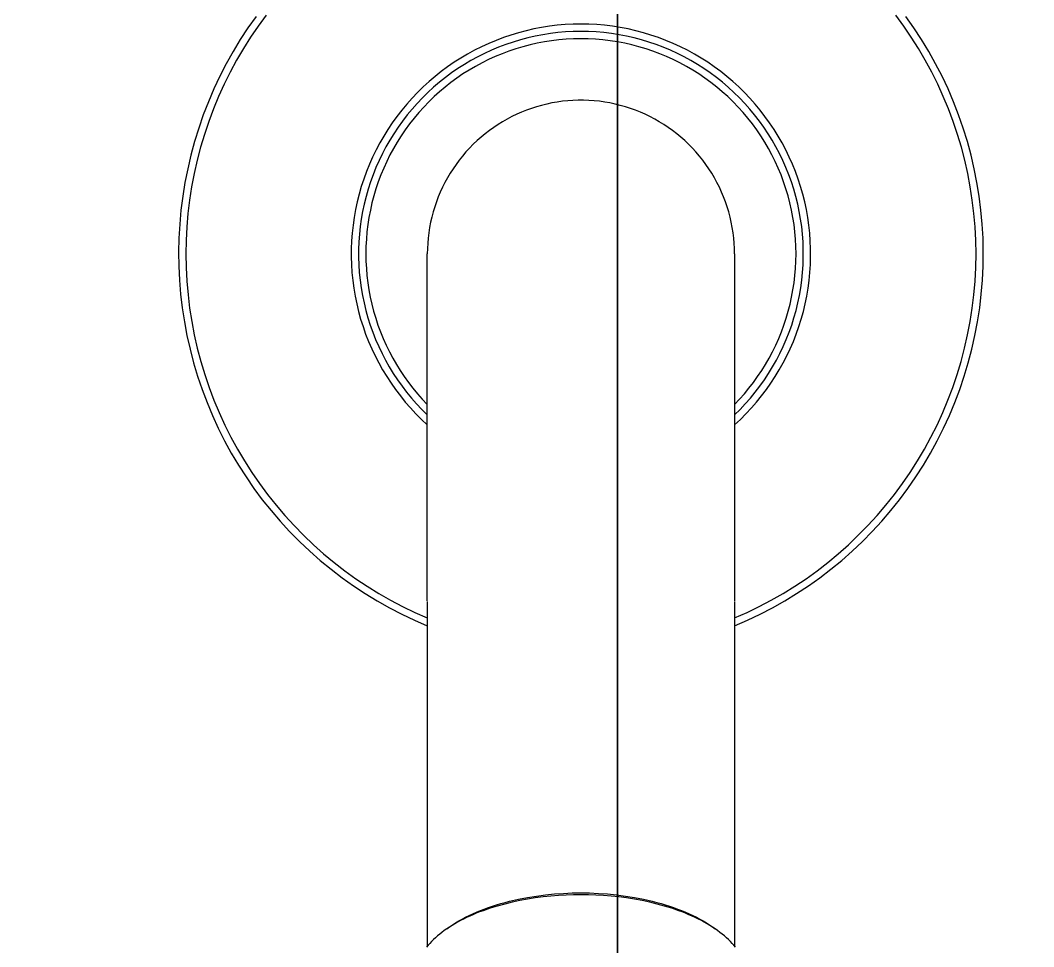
# Model space of a CAD drawing. Header units: metres. Extents: x 198 to 412, y -54 to 17.
# Drawn here: x 263.1475 to 263.2167, y -24.1561 to -24.0928 of the extents above; entities that cross this region are included whole.
import ezdxf

# ---------------------------------------------------------------- set-up
doc = ezdxf.new("R2010")
doc.units = ezdxf.units.M
doc.header["$LTSCALE"] = 10
doc.layers.add('01', color=1, linetype='Continuous')
doc.layers.add('TM-REVEST', color=252, linetype='Continuous')

# ---------------------------------------------------------------- blocks, each defined once
blk = doc.blocks.new('juego de ducha california')
for p, q in [((493.232479, 11758.617552, 0), (493.231928, 11758.61677, 0)), ((493.23317, 11758.617644, 0), (493.232625, 11758.6169, 0)), ((493.253604, 11758.616992, 0), (493.253066, 11758.616946, 0)), ((493.254143, 11758.61702, 0), (493.253604, 11758.616992, 0)), ((493.254684, 11758.617029, 0), (493.254143, 11758.61702, 0)), ((493.255224, 11758.61702, 0), (493.254684, 11758.617029, 0)), ((493.255763, 11758.616992, 0), (493.255224, 11758.61702, 0)), ((493.256302, 11758.616946, 0), (493.255763, 11758.616992, 0)), ((493.276742, 11758.6169, 0), (493.276197, 11758.617644, 0)), ((493.27744, 11758.61677, 0), (493.276888, 11758.617552, 0)), ((493.231928, 11758.61677, 0), (493.231404, 11758.615969, 0)), ((493.232625, 11758.6169, 0), (493.232107, 11758.616137, 0)), ((493.250416, 11758.616438, 0), (493.249898, 11758.616282, 0)), ((493.250938, 11758.616576, 0), (493.250416, 11758.616438, 0)), ((493.251465, 11758.616696, 0), (493.250938, 11758.616576, 0)), ((493.251995, 11758.616797, 0), (493.251465, 11758.616696, 0)), ((493.252076, 11758.616304, 0), (493.251562, 11758.616205, 0)), ((493.252529, 11758.616881, 0), (493.251995, 11758.616797, 0)), ((493.252594, 11758.616385, 0), (493.252076, 11758.616304, 0)), ((493.253066, 11758.616946, 0), (493.252529, 11758.616881, 0)), ((493.253114, 11758.616448, 0), (493.252594, 11758.616385, 0)), ((493.253636, 11758.616493, 0), (493.253114, 11758.616448, 0)), ((493.25416, 11758.61652, 0), (493.253636, 11758.616493, 0)), ((493.254684, 11758.616529, 0), (493.25416, 11758.61652, 0)), ((493.255208, 11758.61652, 0), (493.254684, 11758.616529, 0)), ((493.255731, 11758.616493, 0), (493.255208, 11758.61652, 0)), ((493.256253, 11758.616448, 0), (493.255731, 11758.616493, 0)), ((493.256773, 11758.616385, 0), (493.256253, 11758.616448, 0)), ((493.256838, 11758.616881, 0), (493.256302, 11758.616946, 0)), ((493.257291, 11758.616304, 0), (493.256773, 11758.616385, 0)), ((493.257372, 11758.616797, 0), (493.256838, 11758.616881, 0)), ((493.257806, 11758.616205, 0), (493.257291, 11758.616304, 0)), ((493.257902, 11758.616696, 0), (493.257372, 11758.616797, 0)), ((493.258429, 11758.616576, 0), (493.257902, 11758.616696, 0)), ((493.258952, 11758.616438, 0), (493.258429, 11758.616576, 0)), ((493.259469, 11758.616282, 0), (493.258952, 11758.616438, 0)), ((493.277261, 11758.616137, 0), (493.276742, 11758.6169, 0)), ((493.277963, 11758.615969, 0), (493.27744, 11758.61677, 0)), ((493.231404, 11758.615969, 0), (493.230909, 11758.61515, 0)), ((493.232107, 11758.616137, 0), (493.231614, 11758.615358, 0)), ((493.248383, 11758.615709, 0), (493.247892, 11758.615484, 0)), ((493.248881, 11758.615918, 0), (493.248383, 11758.615709, 0)), ((493.249387, 11758.616109, 0), (493.248881, 11758.615918, 0)), ((493.249546, 11758.615635, 0), (493.249056, 11758.615449, 0)), ((493.249898, 11758.616282, 0), (493.249387, 11758.616109, 0)), ((493.250042, 11758.615803, 0), (493.249546, 11758.615635, 0)), ((493.250544, 11758.615955, 0), (493.250042, 11758.615803, 0)), ((493.251051, 11758.616089, 0), (493.250544, 11758.615955, 0)), ((493.251203, 11758.615611, 0), (493.250718, 11758.615484, 0)), ((493.251562, 11758.616205, 0), (493.251051, 11758.616089, 0)), ((493.251693, 11758.615722, 0), (493.251203, 11758.615611, 0)), ((493.252186, 11758.615815, 0), (493.251693, 11758.615722, 0)), ((493.252682, 11758.615892, 0), (493.252186, 11758.615815, 0)), ((493.25318, 11758.615952, 0), (493.252682, 11758.615892, 0)), ((493.25368, 11758.615995, 0), (493.25318, 11758.615952, 0)), ((493.254182, 11758.616021, 0), (493.25368, 11758.615995, 0)), ((493.254684, 11758.616029, 0), (493.254182, 11758.616021, 0)), ((493.255186, 11758.616021, 0), (493.254684, 11758.616029, 0)), ((493.255687, 11758.615995, 0), (493.255186, 11758.616021, 0)), ((493.256187, 11758.615952, 0), (493.255687, 11758.615995, 0)), ((493.256685, 11758.615892, 0), (493.256187, 11758.615952, 0)), ((493.257181, 11758.615815, 0), (493.256685, 11758.615892, 0)), ((493.257674, 11758.615722, 0), (493.257181, 11758.615815, 0)), ((493.258164, 11758.615611, 0), (493.257674, 11758.615722, 0)), ((493.258317, 11758.616089, 0), (493.257806, 11758.616205, 0)), ((493.25865, 11758.615484, 0), (493.258164, 11758.615611, 0)), ((493.258823, 11758.615955, 0), (493.258317, 11758.616089, 0)), ((493.259325, 11758.615803, 0), (493.258823, 11758.615955, 0)), ((493.259821, 11758.615635, 0), (493.259325, 11758.615803, 0)), ((493.259981, 11758.616109, 0), (493.259469, 11758.616282, 0)), ((493.260311, 11758.615449, 0), (493.259821, 11758.615635, 0)), ((493.260486, 11758.615918, 0), (493.259981, 11758.616109, 0)), ((493.260985, 11758.615709, 0), (493.260486, 11758.615918, 0)), ((493.261476, 11758.615484, 0), (493.260985, 11758.615709, 0)), ((493.277753, 11758.615358, 0), (493.277261, 11758.616137, 0)), ((493.278459, 11758.61515, 0), (493.277963, 11758.615969, 0)), ((493.230909, 11758.61515, 0), (493.230442, 11758.614314, 0)), ((493.231614, 11758.615358, 0), (493.231149, 11758.614562, 0)), ((493.246934, 11758.614983, 0), (493.246469, 11758.614709, 0)), ((493.247409, 11758.615242, 0), (493.246934, 11758.614983, 0)), ((493.247892, 11758.615484, 0), (493.247409, 11758.615242, 0)), ((493.248097, 11758.615028, 0), (493.247628, 11758.614792, 0)), ((493.248573, 11758.615247, 0), (493.248097, 11758.615028, 0)), ((493.249056, 11758.615449, 0), (493.248573, 11758.615247, 0)), ((493.249291, 11758.615004, 0), (493.248827, 11758.614812, 0)), ((493.249761, 11758.61518, 0), (493.249291, 11758.615004, 0)), ((493.250237, 11758.61534, 0), (493.249761, 11758.61518, 0)), ((493.250718, 11758.615484, 0), (493.250237, 11758.61534, 0)), ((493.259131, 11758.61534, 0), (493.25865, 11758.615484, 0)), ((493.259606, 11758.61518, 0), (493.259131, 11758.61534, 0)), ((493.260076, 11758.615004, 0), (493.259606, 11758.61518, 0)), ((493.26054, 11758.614812, 0), (493.260076, 11758.615004, 0)), ((493.260795, 11758.615247, 0), (493.260311, 11758.615449, 0)), ((493.261271, 11758.615028, 0), (493.260795, 11758.615247, 0)), ((493.261739, 11758.614792, 0), (493.261271, 11758.615028, 0)), ((493.261959, 11758.615242, 0), (493.261476, 11758.615484, 0)), ((493.262433, 11758.614983, 0), (493.261959, 11758.615242, 0)), ((493.262898, 11758.614709, 0), (493.262433, 11758.614983, 0)), ((493.278218, 11758.614562, 0), (493.277753, 11758.615358, 0)), ((493.278925, 11758.614314, 0), (493.278459, 11758.61515, 0)), ((493.230442, 11758.614314, 0), (493.230005, 11758.613462, 0)), ((493.231149, 11758.614562, 0), (493.230711, 11758.613751, 0)), ((493.246014, 11758.614418, 0), (493.245568, 11758.614112, 0)), ((493.246469, 11758.614709, 0), (493.246014, 11758.614418, 0)), ((493.246717, 11758.614274, 0), (493.246276, 11758.613992, 0)), ((493.247168, 11758.614541, 0), (493.246717, 11758.614274, 0)), ((493.247628, 11758.614792, 0), (493.247168, 11758.614541, 0)), ((493.247921, 11758.614381, 0), (493.247479, 11758.614143, 0)), ((493.24837, 11758.614604, 0), (493.247921, 11758.614381, 0)), ((493.248827, 11758.614812, 0), (493.24837, 11758.614604, 0)), ((493.260997, 11758.614604, 0), (493.26054, 11758.614812, 0)), ((493.261447, 11758.614381, 0), (493.260997, 11758.614604, 0)), ((493.261888, 11758.614143, 0), (493.261447, 11758.614381, 0)), ((493.262199, 11758.614541, 0), (493.261739, 11758.614792, 0)), ((493.26265, 11758.614274, 0), (493.262199, 11758.614541, 0)), ((493.263091, 11758.613992, 0), (493.26265, 11758.614274, 0)), ((493.263354, 11758.614418, 0), (493.262898, 11758.614709, 0)), ((493.263799, 11758.614112, 0), (493.263354, 11758.614418, 0)), ((493.278657, 11758.613751, 0), (493.278218, 11758.614562, 0)), ((493.279362, 11758.613462, 0), (493.278925, 11758.614314, 0)), ((493.230711, 11758.613751, 0), (493.230301, 11758.612925, 0)), ((493.245134, 11758.613791, 0), (493.244711, 11758.613455, 0)), ((493.245568, 11758.614112, 0), (493.245134, 11758.613791, 0)), ((493.245844, 11758.613695, 0), (493.245423, 11758.613383, 0)), ((493.246276, 11758.613992, 0), (493.245844, 11758.613695, 0)), ((493.246621, 11758.613621, 0), (493.246206, 11758.613339, 0)), ((493.247046, 11758.613889, 0), (493.246621, 11758.613621, 0)), ((493.247479, 11758.614143, 0), (493.247046, 11758.613889, 0)), ((493.262322, 11758.613889, 0), (493.261888, 11758.614143, 0)), ((493.262746, 11758.613621, 0), (493.262322, 11758.613889, 0)), ((493.263161, 11758.613339, 0), (493.262746, 11758.613621, 0)), ((493.263523, 11758.613695, 0), (493.263091, 11758.613992, 0)), ((493.263944, 11758.613383, 0), (493.263523, 11758.613695, 0)), ((493.264233, 11758.613791, 0), (493.263799, 11758.614112, 0)), ((493.264657, 11758.613455, 0), (493.264233, 11758.613791, 0)), ((493.279067, 11758.612925, 0), (493.278657, 11758.613751, 0)), ((493.230005, 11758.613462, 0), (493.229598, 11758.612596, 0)), ((493.230301, 11758.612925, 0), (493.229919, 11758.612086, 0)), ((493.244299, 11758.613104, 0), (493.2439, 11758.61274, 0)), ((493.244711, 11758.613455, 0), (493.244299, 11758.613104, 0)), ((493.245013, 11758.613056, 0), (493.244615, 11758.612716, 0)), ((493.245423, 11758.613383, 0), (493.245013, 11758.613056, 0)), ((493.245801, 11758.613042, 0), (493.245407, 11758.612732, 0)), ((493.246206, 11758.613339, 0), (493.245801, 11758.613042, 0)), ((493.263566, 11758.613042, 0), (493.263161, 11758.613339, 0)), ((493.263961, 11758.612732, 0), (493.263566, 11758.613042, 0)), ((493.264354, 11758.613056, 0), (493.263944, 11758.613383, 0)), ((493.264752, 11758.612716, 0), (493.264354, 11758.613056, 0)), ((493.265068, 11758.613104, 0), (493.264657, 11758.613455, 0)), ((493.265467, 11758.61274, 0), (493.265068, 11758.613104, 0)), ((493.279448, 11758.612086, 0), (493.279067, 11758.612925, 0)), ((493.27977, 11758.612596, 0), (493.279362, 11758.613462, 0)), ((493.229598, 11758.612596, 0), (493.229221, 11758.611716, 0)), ((493.243514, 11758.612362, 0), (493.243141, 11758.611972, 0)), ((493.2439, 11758.61274, 0), (493.243514, 11758.612362, 0)), ((493.244228, 11758.612362, 0), (493.243854, 11758.611995, 0)), ((493.244615, 11758.612716, 0), (493.244228, 11758.612362, 0)), ((493.245023, 11758.612409, 0), (493.24465, 11758.612072, 0)), ((493.245407, 11758.612732, 0), (493.245023, 11758.612409, 0)), ((493.264345, 11758.612409, 0), (493.263961, 11758.612732, 0)), ((493.264717, 11758.612072, 0), (493.264345, 11758.612409, 0)), ((493.265139, 11758.612362, 0), (493.264752, 11758.612716, 0)), ((493.265513, 11758.611995, 0), (493.265139, 11758.612362, 0)), ((493.265853, 11758.612362, 0), (493.265467, 11758.61274, 0)), ((493.266226, 11758.611972, 0), (493.265853, 11758.612362, 0)), ((493.280147, 11758.611716, 0), (493.27977, 11758.612596, 0)), ((493.229221, 11758.611716, 0), (493.228875, 11758.610824, 0)), ((493.229919, 11758.612086, 0), (493.229566, 11758.611234, 0)), ((493.242782, 11758.611568, 0), (493.242437, 11758.611153, 0)), ((493.243141, 11758.611972, 0), (493.242782, 11758.611568, 0)), ((493.243493, 11758.611615, 0), (493.243145, 11758.611224, 0)), ((493.243854, 11758.611995, 0), (493.243493, 11758.611615, 0)), ((493.244289, 11758.611724, 0), (493.24394, 11758.611363, 0)), ((493.24465, 11758.612072, 0), (493.244289, 11758.611724, 0)), ((493.251995, 11758.611479, 0), (493.251646, 11758.61138, 0)), ((493.252347, 11758.611566, 0), (493.251995, 11758.611479, 0)), ((493.252702, 11758.61164, 0), (493.252347, 11758.611566, 0)), ((493.253059, 11758.611703, 0), (493.252702, 11758.61164, 0)), ((493.253418, 11758.611753, 0), (493.253059, 11758.611703, 0)), ((493.253779, 11758.61179, 0), (493.253418, 11758.611753, 0)), ((493.25414, 11758.611815, 0), (493.253779, 11758.61179, 0)), ((493.254502, 11758.611828, 0), (493.25414, 11758.611815, 0)), ((493.254865, 11758.611828, 0), (493.254502, 11758.611828, 0)), ((493.255227, 11758.611815, 0), (493.254865, 11758.611828, 0)), ((493.255589, 11758.61179, 0), (493.255227, 11758.611815, 0)), ((493.255949, 11758.611753, 0), (493.255589, 11758.61179, 0)), ((493.256308, 11758.611703, 0), (493.255949, 11758.611753, 0)), ((493.256665, 11758.61164, 0), (493.256308, 11758.611703, 0)), ((493.25702, 11758.611566, 0), (493.256665, 11758.61164, 0)), ((493.257372, 11758.611479, 0), (493.25702, 11758.611566, 0)), ((493.257721, 11758.61138, 0), (493.257372, 11758.611479, 0)), ((493.265078, 11758.611724, 0), (493.264717, 11758.612072, 0)), ((493.265427, 11758.611363, 0), (493.265078, 11758.611724, 0)), ((493.265874, 11758.611615, 0), (493.265513, 11758.611995, 0)), ((493.266222, 11758.611224, 0), (493.265874, 11758.611615, 0)), ((493.266585, 11758.611568, 0), (493.266226, 11758.611972, 0)), ((493.266931, 11758.611153, 0), (493.266585, 11758.611568, 0)), ((493.279801, 11758.611234, 0), (493.279448, 11758.612086, 0)), ((493.280493, 11758.610824, 0), (493.280147, 11758.611716, 0)), ((493.228875, 11758.610824, 0), (493.22856, 11758.60992, 0)), ((493.229566, 11758.611234, 0), (493.229243, 11758.610371, 0)), ((493.242437, 11758.611153, 0), (493.242106, 11758.610725, 0)), ((493.242811, 11758.61082, 0), (493.242491, 11758.610405, 0)), ((493.243145, 11758.611224, 0), (493.242811, 11758.61082, 0)), ((493.243604, 11758.61099, 0), (493.243281, 11758.610606, 0)), ((493.24394, 11758.611363, 0), (493.243604, 11758.61099, 0)), ((493.250292, 11758.610867, 0), (493.249965, 11758.610709, 0)), ((493.250624, 11758.611012, 0), (493.250292, 11758.610867, 0)), ((493.25096, 11758.611147, 0), (493.250624, 11758.611012, 0)), ((493.251301, 11758.611269, 0), (493.25096, 11758.611147, 0)), ((493.251646, 11758.61138, 0), (493.251301, 11758.611269, 0)), ((493.258066, 11758.611269, 0), (493.257721, 11758.61138, 0)), ((493.258407, 11758.611147, 0), (493.258066, 11758.611269, 0)), ((493.258744, 11758.611012, 0), (493.258407, 11758.611147, 0)), ((493.259075, 11758.610867, 0), (493.258744, 11758.611012, 0)), ((493.259402, 11758.610709, 0), (493.259075, 11758.610867, 0)), ((493.265763, 11758.61099, 0), (493.265427, 11758.611363, 0)), ((493.266087, 11758.610606, 0), (493.265763, 11758.61099, 0)), ((493.266556, 11758.61082, 0), (493.266222, 11758.611224, 0)), ((493.266877, 11758.610405, 0), (493.266556, 11758.61082, 0)), ((493.267261, 11758.610725, 0), (493.266931, 11758.611153, 0)), ((493.280125, 11758.610371, 0), (493.279801, 11758.611234, 0)), ((493.280807, 11758.60992, 0), (493.280493, 11758.610824, 0)), ((493.229243, 11758.610371, 0), (493.228949, 11758.609497, 0)), ((493.24179, 11758.610287, 0), (493.241489, 11758.609838, 0)), ((493.242106, 11758.610725, 0), (493.24179, 11758.610287, 0)), ((493.242491, 11758.610405, 0), (493.242185, 11758.609979, 0)), ((493.242971, 11758.610211, 0), (493.242674, 11758.609806, 0)), ((493.243281, 11758.610606, 0), (493.242971, 11758.610211, 0)), ((493.249021, 11758.610171, 0), (493.248719, 11758.60997, 0)), ((493.249329, 11758.610361, 0), (493.249021, 11758.610171, 0)), ((493.249644, 11758.610541, 0), (493.249329, 11758.610361, 0)), ((493.249965, 11758.610709, 0), (493.249644, 11758.610541, 0)), ((493.259723, 11758.610541, 0), (493.259402, 11758.610709, 0)), ((493.260038, 11758.610361, 0), (493.259723, 11758.610541, 0)), ((493.260346, 11758.610171, 0), (493.260038, 11758.610361, 0)), ((493.260648, 11758.60997, 0), (493.260346, 11758.610171, 0)), ((493.266397, 11758.610211, 0), (493.266087, 11758.610606, 0)), ((493.266693, 11758.609806, 0), (493.266397, 11758.610211, 0)), ((493.267182, 11758.609979, 0), (493.266877, 11758.610405, 0)), ((493.267577, 11758.610287, 0), (493.267261, 11758.610725, 0)), ((493.267878, 11758.609838, 0), (493.267577, 11758.610287, 0)), ((493.280419, 11758.609497, 0), (493.280125, 11758.610371, 0)), ((493.22856, 11758.60992, 0), (493.228277, 11758.609006, 0)), ((493.228949, 11758.609497, 0), (493.228685, 11758.608614, 0)), ((493.241204, 11758.609379, 0), (493.240935, 11758.60891, 0)), ((493.241489, 11758.609838, 0), (493.241204, 11758.609379, 0)), ((493.241894, 11758.609543, 0), (493.241619, 11758.609098, 0)), ((493.242185, 11758.609979, 0), (493.241894, 11758.609543, 0)), ((493.242392, 11758.609391, 0), (493.242124, 11758.608967, 0)), ((493.242674, 11758.609806, 0), (493.242392, 11758.609391, 0)), ((493.248137, 11758.609538, 0), (493.247858, 11758.609308, 0)), ((493.248424, 11758.609759, 0), (493.248137, 11758.609538, 0)), ((493.248719, 11758.60997, 0), (493.248424, 11758.609759, 0)), ((493.260943, 11758.609759, 0), (493.260648, 11758.60997, 0)), ((493.26123, 11758.609538, 0), (493.260943, 11758.609759, 0)), ((493.26151, 11758.609308, 0), (493.26123, 11758.609538, 0)), ((493.266976, 11758.609391, 0), (493.266693, 11758.609806, 0)), ((493.267244, 11758.608967, 0), (493.266976, 11758.609391, 0)), ((493.267473, 11758.609543, 0), (493.267182, 11758.609979, 0)), ((493.267749, 11758.609098, 0), (493.267473, 11758.609543, 0)), ((493.268163, 11758.609379, 0), (493.267878, 11758.609838, 0)), ((493.268432, 11758.60891, 0), (493.268163, 11758.609379, 0)), ((493.280682, 11758.608614, 0), (493.280419, 11758.609497, 0)), ((493.281091, 11758.609006, 0), (493.280807, 11758.60992, 0)), ((493.228277, 11758.609006, 0), (493.228026, 11758.608082, 0)), ((493.240935, 11758.60891, 0), (493.240683, 11758.608433, 0)), ((493.241619, 11758.609098, 0), (493.241359, 11758.608643, 0)), ((493.242124, 11758.608967, 0), (493.24187, 11758.608534, 0)), ((493.247323, 11758.608818, 0), (493.247069, 11758.608559, 0)), ((493.247586, 11758.609067, 0), (493.247323, 11758.608818, 0)), ((493.247858, 11758.609308, 0), (493.247586, 11758.609067, 0)), ((493.261781, 11758.609067, 0), (493.26151, 11758.609308, 0)), ((493.262044, 11758.608818, 0), (493.261781, 11758.609067, 0)), ((493.262298, 11758.608559, 0), (493.262044, 11758.608818, 0)), ((493.267497, 11758.608534, 0), (493.267244, 11758.608967, 0)), ((493.268009, 11758.608643, 0), (493.267749, 11758.609098, 0)), ((493.268685, 11758.608433, 0), (493.268432, 11758.60891, 0)), ((493.281342, 11758.608082, 0), (493.281091, 11758.609006, 0)), ((493.228026, 11758.608082, 0), (493.227807, 11758.60715, 0)), ((493.228685, 11758.608614, 0), (493.228451, 11758.607722, 0)), ((493.240683, 11758.608433, 0), (493.240447, 11758.607947, 0)), ((493.241115, 11758.608179, 0), (493.240886, 11758.607707, 0)), ((493.241359, 11758.608643, 0), (493.241115, 11758.608179, 0)), ((493.241632, 11758.608092, 0), (493.241408, 11758.607643, 0)), ((493.24187, 11758.608534, 0), (493.241632, 11758.608092, 0)), ((493.246589, 11758.608017, 0), (493.246363, 11758.607733, 0)), ((493.246824, 11758.608292, 0), (493.246589, 11758.608017, 0)), ((493.247069, 11758.608559, 0), (493.246824, 11758.608292, 0)), ((493.262543, 11758.608292, 0), (493.262298, 11758.608559, 0)), ((493.262779, 11758.608017, 0), (493.262543, 11758.608292, 0)), ((493.263005, 11758.607733, 0), (493.262779, 11758.608017, 0)), ((493.267736, 11758.608092, 0), (493.267497, 11758.608534, 0)), ((493.267959, 11758.607643, 0), (493.267736, 11758.608092, 0)), ((493.268253, 11758.608179, 0), (493.268009, 11758.608643, 0)), ((493.268481, 11758.607707, 0), (493.268253, 11758.608179, 0)), ((493.268921, 11758.607947, 0), (493.268685, 11758.608433, 0)), ((493.280916, 11758.607722, 0), (493.280682, 11758.608614, 0)), ((493.281561, 11758.60715, 0), (493.281342, 11758.608082, 0)), ((493.228451, 11758.607722, 0), (493.228248, 11758.606822, 0)), ((493.240227, 11758.607453, 0), (493.240025, 11758.606952, 0)), ((493.240447, 11758.607947, 0), (493.240227, 11758.607453, 0)), ((493.240886, 11758.607707, 0), (493.240675, 11758.607228, 0)), ((493.241408, 11758.607643, 0), (493.241201, 11758.607186, 0)), ((493.246147, 11758.607442, 0), (493.245941, 11758.607144, 0)), ((493.246363, 11758.607733, 0), (493.246147, 11758.607442, 0)), ((493.263221, 11758.607442, 0), (493.263005, 11758.607733, 0)), ((493.263427, 11758.607144, 0), (493.263221, 11758.607442, 0)), ((493.268167, 11758.607186, 0), (493.267959, 11758.607643, 0)), ((493.268692, 11758.607228, 0), (493.268481, 11758.607707, 0)), ((493.26914, 11758.607453, 0), (493.268921, 11758.607947, 0)), ((493.269342, 11758.606952, 0), (493.26914, 11758.607453, 0)), ((493.281119, 11758.606822, 0), (493.280916, 11758.607722, 0)), ((493.227807, 11758.60715, 0), (493.22762, 11758.606211, 0)), ((493.228248, 11758.606822, 0), (493.228076, 11758.605917, 0)), ((493.240025, 11758.606952, 0), (493.23984, 11758.606444, 0)), ((493.24048, 11758.606741, 0), (493.240302, 11758.606248, 0)), ((493.240675, 11758.607228, 0), (493.24048, 11758.606741, 0)), ((493.241009, 11758.606722, 0), (493.240832, 11758.606252, 0)), ((493.241201, 11758.607186, 0), (493.241009, 11758.606722, 0)), ((493.245745, 11758.606839, 0), (493.24556, 11758.606527, 0)), ((493.245941, 11758.607144, 0), (493.245745, 11758.606839, 0)), ((493.263622, 11758.606839, 0), (493.263427, 11758.607144, 0)), ((493.263807, 11758.606527, 0), (493.263622, 11758.606839, 0)), ((493.268359, 11758.606722, 0), (493.268167, 11758.607186, 0)), ((493.268535, 11758.606252, 0), (493.268359, 11758.606722, 0)), ((493.268887, 11758.606741, 0), (493.268692, 11758.607228, 0)), ((493.269066, 11758.606248, 0), (493.268887, 11758.606741, 0)), ((493.269527, 11758.606444, 0), (493.269342, 11758.606952, 0)), ((493.281291, 11758.605917, 0), (493.281119, 11758.606822, 0)), ((493.281747, 11758.606211, 0), (493.281561, 11758.60715, 0)), ((493.22762, 11758.606211, 0), (493.227467, 11758.605266, 0)), ((493.228076, 11758.605917, 0), (493.227935, 11758.605006, 0)), ((493.239673, 11758.605931, 0), (493.239524, 11758.605412, 0)), ((493.23984, 11758.606444, 0), (493.239673, 11758.605931, 0)), ((493.240302, 11758.606248, 0), (493.240141, 11758.60575, 0)), ((493.240832, 11758.606252, 0), (493.240672, 11758.605776, 0)), ((493.245386, 11758.606209, 0), (493.245223, 11758.605885, 0)), ((493.24556, 11758.606527, 0), (493.245386, 11758.606209, 0)), ((493.263981, 11758.606209, 0), (493.263807, 11758.606527, 0)), ((493.264144, 11758.605885, 0), (493.263981, 11758.606209, 0)), ((493.268695, 11758.605776, 0), (493.268535, 11758.606252, 0)), ((493.269227, 11758.60575, 0), (493.269066, 11758.606248, 0)), ((493.269694, 11758.605931, 0), (493.269527, 11758.606444, 0)), ((493.269844, 11758.605412, 0), (493.269694, 11758.605931, 0)), ((493.281432, 11758.605006, 0), (493.281291, 11758.605917, 0)), ((493.2819, 11758.605266, 0), (493.281747, 11758.606211, 0)), ((493.227467, 11758.605266, 0), (493.227346, 11758.604317, 0)), ((493.239524, 11758.605412, 0), (493.239392, 11758.604887, 0)), ((493.239997, 11758.605246, 0), (493.239871, 11758.604737, 0)), ((493.240141, 11758.60575, 0), (493.239997, 11758.605246, 0)), ((493.240529, 11758.605295, 0), (493.240402, 11758.60481, 0)), ((493.240672, 11758.605776, 0), (493.240529, 11758.605295, 0)), ((493.244932, 11758.605221, 0), (493.244803, 11758.604882, 0)), ((493.245072, 11758.605556, 0), (493.244932, 11758.605221, 0)), ((493.245223, 11758.605885, 0), (493.245072, 11758.605556, 0)), ((493.264295, 11758.605556, 0), (493.264144, 11758.605885, 0)), ((493.264436, 11758.605221, 0), (493.264295, 11758.605556, 0)), ((493.264564, 11758.604882, 0), (493.264436, 11758.605221, 0)), ((493.268839, 11758.605295, 0), (493.268695, 11758.605776, 0)), ((493.268966, 11758.60481, 0), (493.268839, 11758.605295, 0)), ((493.26937, 11758.605246, 0), (493.269227, 11758.60575, 0)), ((493.269497, 11758.604737, 0), (493.26937, 11758.605246, 0)), ((493.269975, 11758.604887, 0), (493.269844, 11758.605412, 0)), ((493.282021, 11758.604317, 0), (493.2819, 11758.605266, 0)), ((493.227935, 11758.605006, 0), (493.227825, 11758.60409, 0)), ((493.239392, 11758.604887, 0), (493.239279, 11758.604359, 0)), ((493.239871, 11758.604737, 0), (493.239762, 11758.604225, 0)), ((493.240402, 11758.60481, 0), (493.240291, 11758.60432, 0)), ((493.244686, 11758.604539, 0), (493.244582, 11758.604192, 0)), ((493.244803, 11758.604882, 0), (493.244686, 11758.604539, 0)), ((493.264681, 11758.604539, 0), (493.264564, 11758.604882, 0)), ((493.264786, 11758.604192, 0), (493.264681, 11758.604539, 0)), ((493.269076, 11758.60432, 0), (493.268966, 11758.60481, 0)), ((493.269605, 11758.604225, 0), (493.269497, 11758.604737, 0)), ((493.270088, 11758.604359, 0), (493.269975, 11758.604887, 0)), ((493.281542, 11758.60409, 0), (493.281432, 11758.605006, 0)), ((493.227346, 11758.604317, 0), (493.227259, 11758.603364, 0)), ((493.227825, 11758.60409, 0), (493.227747, 11758.603172, 0)), ((493.239279, 11758.604359, 0), (493.239184, 11758.603827, 0)), ((493.239762, 11758.604225, 0), (493.239671, 11758.603708, 0)), ((493.240291, 11758.60432, 0), (493.240197, 11758.603827, 0)), ((493.244489, 11758.603842, 0), (493.244408, 11758.603489, 0)), ((493.244582, 11758.604192, 0), (493.244489, 11758.603842, 0)), ((493.264879, 11758.603842, 0), (493.264786, 11758.604192, 0)), ((493.264959, 11758.603489, 0), (493.264879, 11758.603842, 0)), ((493.26917, 11758.603827, 0), (493.269076, 11758.60432, 0)), ((493.269696, 11758.603708, 0), (493.269605, 11758.604225, 0)), ((493.270184, 11758.603827, 0), (493.270088, 11758.604359, 0)), ((493.281621, 11758.603172, 0), (493.281542, 11758.60409, 0)), ((493.282108, 11758.603364, 0), (493.282021, 11758.604317, 0)), ((493.227259, 11758.603364, 0), (493.227205, 11758.602408, 0)), ((493.227747, 11758.603172, 0), (493.227699, 11758.602251, 0)), ((493.239107, 11758.603293, 0), (493.239049, 11758.602755, 0)), ((493.239184, 11758.603827, 0), (493.239107, 11758.603293, 0)), ((493.239598, 11758.60319, 0), (493.239543, 11758.602668, 0)), ((493.239671, 11758.603708, 0), (493.239598, 11758.60319, 0)), ((493.240121, 11758.603331, 0), (493.240061, 11758.602832, 0)), ((493.240197, 11758.603827, 0), (493.240121, 11758.603331, 0)), ((493.244408, 11758.603489, 0), (493.24434, 11758.603133, 0)), ((493.265028, 11758.603133, 0), (493.264959, 11758.603489, 0)), ((493.269247, 11758.603331, 0), (493.26917, 11758.603827, 0)), ((493.269307, 11758.602832, 0), (493.269247, 11758.603331, 0)), ((493.269769, 11758.60319, 0), (493.269696, 11758.603708, 0)), ((493.269825, 11758.602668, 0), (493.269769, 11758.60319, 0)), ((493.27026, 11758.603293, 0), (493.270184, 11758.603827, 0)), ((493.270319, 11758.602755, 0), (493.27026, 11758.603293, 0)), ((493.281668, 11758.602251, 0), (493.281621, 11758.603172, 0)), ((493.282162, 11758.602408, 0), (493.282108, 11758.603364, 0)), ((493.239049, 11758.602755, 0), (493.239009, 11758.602217, 0)), ((493.239543, 11758.602668, 0), (493.239506, 11758.602146, 0)), ((493.240061, 11758.602832, 0), (493.240018, 11758.602332, 0)), ((493.244284, 11758.602775, 0), (493.24424, 11758.602415, 0)), ((493.24434, 11758.603133, 0), (493.244284, 11758.602775, 0)), ((493.265084, 11758.602775, 0), (493.265028, 11758.603133, 0)), ((493.265127, 11758.602415, 0), (493.265084, 11758.602775, 0)), ((493.269349, 11758.602332, 0), (493.269307, 11758.602832, 0)), ((493.269862, 11758.602146, 0), (493.269825, 11758.602668, 0)), ((493.270359, 11758.602217, 0), (493.270319, 11758.602755, 0)), ((493.227205, 11758.602408, 0), (493.227184, 11758.601451, 0)), ((493.227699, 11758.602251, 0), (493.227684, 11758.601329, 0)), ((493.239009, 11758.602217, 0), (493.238987, 11758.601677, 0)), ((493.239506, 11758.602146, 0), (493.239486, 11758.601622, 0)), ((493.239992, 11758.601831, 0), (493.239984, 11758.601329, 0)), ((493.240018, 11758.602332, 0), (493.239992, 11758.601831, 0)), ((493.244209, 11758.602054, 0), (493.24419, 11758.601692, 0)), ((493.24424, 11758.602415, 0), (493.244209, 11758.602054, 0)), ((493.265159, 11758.602054, 0), (493.265127, 11758.602415, 0)), ((493.265177, 11758.601692, 0), (493.265159, 11758.602054, 0)), ((493.269375, 11758.601831, 0), (493.269349, 11758.602332, 0)), ((493.269384, 11758.601329, 0), (493.269375, 11758.601831, 0)), ((493.269881, 11758.601622, 0), (493.269862, 11758.602146, 0)), ((493.27038, 11758.601677, 0), (493.270359, 11758.602217, 0)), ((493.281684, 11758.601329, 0), (493.281668, 11758.602251, 0)), ((493.282183, 11758.601451, 0), (493.282162, 11758.602408, 0)), ((493.227184, 11758.601451, 0), (493.227196, 11758.600494, 0)), ((493.227684, 11758.601329, 0), (493.2277, 11758.600399, 0)), ((493.238987, 11758.601677, 0), (493.238985, 11758.601137, 0)), ((493.238985, 11758.601137, 0), (493.239001, 11758.600596, 0)), ((493.239486, 11758.601622, 0), (493.239485, 11758.601098, 0)), ((493.239485, 11758.601098, 0), (493.239502, 11758.600574, 0)), ((493.239984, 11758.601329, 0), (493.239992, 11758.600834, 0)), ((493.24419, 11758.601692, 0), (493.244184, 11758.601329, 0)), ((493.244184, 11758.577628, 0), (493.244184, 11758.601329, 0)), ((493.265184, 11758.601329, 0), (493.265177, 11758.601692, 0)), ((493.265184, 11758.601329, 0), (493.265184, 11758.589657, 0)), ((493.269375, 11758.600834, 0), (493.269384, 11758.601329, 0)), ((493.269865, 11758.600574, 0), (493.269882, 11758.601098, 0)), ((493.269882, 11758.601098, 0), (493.269881, 11758.601622, 0)), ((493.270367, 11758.600596, 0), (493.270382, 11758.601137, 0)), ((493.270382, 11758.601137, 0), (493.27038, 11758.601677, 0)), ((493.281668, 11758.600399, 0), (493.281684, 11758.601329, 0)), ((493.282171, 11758.600494, 0), (493.282183, 11758.601451, 0)), ((493.227196, 11758.600494, 0), (493.227242, 11758.599538, 0)), ((493.2277, 11758.600399, 0), (493.227748, 11758.59947, 0)), ((493.239001, 11758.600596, 0), (493.239035, 11758.600057, 0)), ((493.239502, 11758.600574, 0), (493.239537, 11758.600051, 0)), ((493.239992, 11758.600834, 0), (493.240017, 11758.600339, 0)), ((493.26935, 11758.600339, 0), (493.269375, 11758.600834, 0)), ((493.26983, 11758.600051, 0), (493.269865, 11758.600574, 0)), ((493.270332, 11758.600057, 0), (493.270367, 11758.600596, 0)), ((493.28162, 11758.59947, 0), (493.281668, 11758.600399, 0)), ((493.282125, 11758.599538, 0), (493.282171, 11758.600494, 0)), ((493.239035, 11758.600057, 0), (493.239088, 11758.59952, 0)), ((493.239537, 11758.600051, 0), (493.23959, 11758.59953, 0)), ((493.240017, 11758.600339, 0), (493.240059, 11758.599845, 0)), ((493.240059, 11758.599845, 0), (493.240117, 11758.599353, 0)), ((493.26925, 11758.599353, 0), (493.269309, 11758.599845, 0)), ((493.269309, 11758.599845, 0), (493.26935, 11758.600339, 0)), ((493.269777, 11758.59953, 0), (493.26983, 11758.600051, 0)), ((493.270279, 11758.59952, 0), (493.270332, 11758.600057, 0)), ((493.227242, 11758.599538, 0), (493.227321, 11758.598584, 0)), ((493.227748, 11758.59947, 0), (493.227828, 11758.598543, 0)), ((493.239088, 11758.59952, 0), (493.23916, 11758.598984, 0)), ((493.23916, 11758.598984, 0), (493.23925, 11758.598451, 0)), ((493.23959, 11758.59953, 0), (493.239661, 11758.599011, 0)), ((493.239661, 11758.599011, 0), (493.23975, 11758.598494, 0)), ((493.240117, 11758.599353, 0), (493.240192, 11758.598864, 0)), ((493.269175, 11758.598864, 0), (493.26925, 11758.599353, 0)), ((493.269617, 11758.598494, 0), (493.269706, 11758.599011, 0)), ((493.269706, 11758.599011, 0), (493.269777, 11758.59953, 0)), ((493.270118, 11758.598451, 0), (493.270208, 11758.598984, 0)), ((493.270208, 11758.598984, 0), (493.270279, 11758.59952, 0)), ((493.28154, 11758.598543, 0), (493.28162, 11758.59947, 0)), ((493.282046, 11758.598584, 0), (493.282125, 11758.599538, 0)), ((493.227321, 11758.598584, 0), (493.227433, 11758.597634, 0)), ((493.227828, 11758.598543, 0), (493.22794, 11758.59762, 0)), ((493.23925, 11758.598451, 0), (493.239358, 11758.597922, 0)), ((493.23975, 11758.598494, 0), (493.239857, 11758.597981, 0)), ((493.240192, 11758.598864, 0), (493.240283, 11758.598377, 0)), ((493.240283, 11758.598377, 0), (493.240391, 11758.597893, 0)), ((493.268976, 11758.597893, 0), (493.269084, 11758.598377, 0)), ((493.269084, 11758.598377, 0), (493.269175, 11758.598864, 0)), ((493.26951, 11758.597981, 0), (493.269617, 11758.598494, 0)), ((493.270009, 11758.597922, 0), (493.270118, 11758.598451, 0)), ((493.281428, 11758.59762, 0), (493.28154, 11758.598543, 0)), ((493.281934, 11758.597634, 0), (493.282046, 11758.598584, 0)), ((493.227433, 11758.597634, 0), (493.227578, 11758.596687, 0)), ((493.22794, 11758.59762, 0), (493.228083, 11758.596701, 0)), ((493.239358, 11758.597922, 0), (493.239484, 11758.597397, 0)), ((493.239857, 11758.597981, 0), (493.239981, 11758.597472, 0)), ((493.240391, 11758.597893, 0), (493.240515, 11758.597413, 0)), ((493.268853, 11758.597413, 0), (493.268976, 11758.597893, 0)), ((493.269386, 11758.597472, 0), (493.26951, 11758.597981, 0)), ((493.269883, 11758.597397, 0), (493.270009, 11758.597922, 0)), ((493.281284, 11758.596701, 0), (493.281428, 11758.59762, 0)), ((493.281789, 11758.596687, 0), (493.281934, 11758.597634, 0)), ((493.239484, 11758.597397, 0), (493.239628, 11758.596876, 0)), ((493.239981, 11758.597472, 0), (493.240123, 11758.596968, 0)), ((493.240123, 11758.596968, 0), (493.240282, 11758.596468, 0)), ((493.240515, 11758.597413, 0), (493.240655, 11758.596938, 0)), ((493.240655, 11758.596938, 0), (493.240811, 11758.596468, 0)), ((493.268557, 11758.596468, 0), (493.268713, 11758.596938, 0)), ((493.268713, 11758.596938, 0), (493.268853, 11758.597413, 0)), ((493.269085, 11758.596468, 0), (493.269244, 11758.596968, 0)), ((493.269244, 11758.596968, 0), (493.269386, 11758.597472, 0)), ((493.269739, 11758.596876, 0), (493.269883, 11758.597397, 0)), ((493.227578, 11758.596687, 0), (493.227756, 11758.595747, 0)), ((493.228083, 11758.596701, 0), (493.228258, 11758.595788, 0)), ((493.239628, 11758.596876, 0), (493.239791, 11758.596361, 0)), ((493.239791, 11758.596361, 0), (493.23997, 11758.595851, 0)), ((493.240282, 11758.596468, 0), (493.240458, 11758.595975, 0)), ((493.240811, 11758.596468, 0), (493.240982, 11758.596003, 0)), ((493.268385, 11758.596003, 0), (493.268557, 11758.596468, 0)), ((493.268909, 11758.595975, 0), (493.269085, 11758.596468, 0)), ((493.269397, 11758.595851, 0), (493.269577, 11758.596361, 0)), ((493.269577, 11758.596361, 0), (493.269739, 11758.596876, 0)), ((493.281109, 11758.595788, 0), (493.281284, 11758.596701, 0)), ((493.281611, 11758.595747, 0), (493.281789, 11758.596687, 0)), ((493.227756, 11758.595747, 0), (493.227967, 11758.594813, 0)), ((493.228258, 11758.595788, 0), (493.228465, 11758.594881, 0)), ((493.23997, 11758.595851, 0), (493.240168, 11758.595348, 0)), ((493.240458, 11758.595975, 0), (493.240651, 11758.595487, 0)), ((493.240982, 11758.596003, 0), (493.24117, 11758.595545, 0)), ((493.24117, 11758.595545, 0), (493.241372, 11758.595092, 0)), ((493.267995, 11758.595092, 0), (493.268198, 11758.595545, 0)), ((493.268198, 11758.595545, 0), (493.268385, 11758.596003, 0)), ((493.268716, 11758.595487, 0), (493.268909, 11758.595975, 0)), ((493.2692, 11758.595348, 0), (493.269397, 11758.595851, 0)), ((493.280902, 11758.594881, 0), (493.281109, 11758.595788, 0)), ((493.281401, 11758.594813, 0), (493.281611, 11758.595747, 0)), ((493.228465, 11758.594881, 0), (493.228703, 11758.593981, 0)), ((493.240168, 11758.595348, 0), (493.240382, 11758.594852, 0)), ((493.240382, 11758.594852, 0), (493.240613, 11758.594364, 0)), ((493.240651, 11758.595487, 0), (493.240861, 11758.595007, 0)), ((493.240861, 11758.595007, 0), (493.241087, 11758.594534, 0)), ((493.241372, 11758.595092, 0), (493.24159, 11758.594647, 0)), ((493.267777, 11758.594647, 0), (493.267995, 11758.595092, 0)), ((493.26828, 11758.594534, 0), (493.268507, 11758.595007, 0)), ((493.268507, 11758.595007, 0), (493.268716, 11758.595487, 0)), ((493.268754, 11758.594364, 0), (493.268985, 11758.594852, 0)), ((493.268985, 11758.594852, 0), (493.2692, 11758.595348, 0)), ((493.280665, 11758.593981, 0), (493.280902, 11758.594881, 0)), ((493.227967, 11758.594813, 0), (493.22821, 11758.593887, 0)), ((493.240613, 11758.594364, 0), (493.240861, 11758.593884, 0)), ((493.241087, 11758.594534, 0), (493.241329, 11758.59407, 0)), ((493.24159, 11758.594647, 0), (493.241823, 11758.59421, 0)), ((493.241823, 11758.59421, 0), (493.24207, 11758.593781, 0)), ((493.267298, 11758.593781, 0), (493.267545, 11758.59421, 0)), ((493.267545, 11758.59421, 0), (493.267777, 11758.594647, 0)), ((493.268038, 11758.59407, 0), (493.26828, 11758.594534, 0)), ((493.268506, 11758.593884, 0), (493.268754, 11758.594364, 0)), ((493.281158, 11758.593887, 0), (493.281401, 11758.594813, 0)), ((493.22821, 11758.593887, 0), (493.228485, 11758.592971, 0)), ((493.228703, 11758.593981, 0), (493.228971, 11758.593091, 0)), ((493.240861, 11758.593884, 0), (493.241126, 11758.593413, 0)), ((493.241329, 11758.59407, 0), (493.241587, 11758.593614, 0)), ((493.241587, 11758.593614, 0), (493.241861, 11758.593167, 0)), ((493.24207, 11758.593781, 0), (493.242331, 11758.59336, 0)), ((493.267036, 11758.59336, 0), (493.267298, 11758.593781, 0)), ((493.267506, 11758.593167, 0), (493.26778, 11758.593614, 0)), ((493.26778, 11758.593614, 0), (493.268038, 11758.59407, 0)), ((493.268242, 11758.593413, 0), (493.268506, 11758.593884, 0)), ((493.280396, 11758.593091, 0), (493.280665, 11758.593981, 0)), ((493.280883, 11758.592971, 0), (493.281158, 11758.593887, 0)), ((493.228485, 11758.592971, 0), (493.228791, 11758.592064, 0)), ((493.228971, 11758.593091, 0), (493.22927, 11758.59221, 0)), ((493.241126, 11758.593413, 0), (493.241406, 11758.592951, 0)), ((493.241406, 11758.592951, 0), (493.241702, 11758.592499, 0)), ((493.241861, 11758.593167, 0), (493.24215, 11758.59273, 0)), ((493.242331, 11758.59336, 0), (493.242607, 11758.592948, 0)), ((493.242607, 11758.592948, 0), (493.242896, 11758.592546, 0)), ((493.266471, 11758.592546, 0), (493.26676, 11758.592948, 0)), ((493.26676, 11758.592948, 0), (493.267036, 11758.59336, 0)), ((493.267217, 11758.59273, 0), (493.267506, 11758.593167, 0)), ((493.267665, 11758.592499, 0), (493.267961, 11758.592951, 0)), ((493.267961, 11758.592951, 0), (493.268242, 11758.593413, 0)), ((493.280097, 11758.59221, 0), (493.280396, 11758.593091, 0)), ((493.280576, 11758.592064, 0), (493.280883, 11758.592971, 0)), ((493.228791, 11758.592064, 0), (493.22913, 11758.591168, 0)), ((493.22927, 11758.59221, 0), (493.229599, 11758.59134, 0)), ((493.241702, 11758.592499, 0), (493.242014, 11758.592058, 0)), ((493.242014, 11758.592058, 0), (493.24234, 11758.591627, 0)), ((493.24215, 11758.59273, 0), (493.242454, 11758.592303, 0)), ((493.242454, 11758.592303, 0), (493.242772, 11758.591887, 0)), ((493.242896, 11758.592546, 0), (493.243199, 11758.592154, 0)), ((493.243199, 11758.592154, 0), (493.243515, 11758.591772, 0)), ((493.265853, 11758.591772, 0), (493.266168, 11758.592154, 0)), ((493.266168, 11758.592154, 0), (493.266471, 11758.592546, 0)), ((493.266595, 11758.591887, 0), (493.266913, 11758.592303, 0)), ((493.266913, 11758.592303, 0), (493.267217, 11758.59273, 0)), ((493.267027, 11758.591627, 0), (493.267354, 11758.592058, 0)), ((493.267354, 11758.592058, 0), (493.267665, 11758.592499, 0)), ((493.279768, 11758.59134, 0), (493.280097, 11758.59221, 0)), ((493.280238, 11758.591168, 0), (493.280576, 11758.592064, 0)), ((493.24234, 11758.591627, 0), (493.242681, 11758.591208, 0)), ((493.242772, 11758.591887, 0), (493.243105, 11758.591482, 0)), ((493.243105, 11758.591482, 0), (493.243451, 11758.591088, 0)), ((493.243515, 11758.591772, 0), (493.243843, 11758.591401, 0)), ((493.243843, 11758.591401, 0), (493.244184, 11758.591041, 0)), ((493.265184, 11758.591041, 0), (493.265524, 11758.591401, 0)), ((493.265524, 11758.591401, 0), (493.265853, 11758.591772, 0)), ((493.265916, 11758.591088, 0), (493.266262, 11758.591482, 0)), ((493.266262, 11758.591482, 0), (493.266595, 11758.591887, 0)), ((493.266686, 11758.591208, 0), (493.267027, 11758.591627, 0)), ((493.22913, 11758.591168, 0), (493.229499, 11758.590285, 0)), ((493.229599, 11758.59134, 0), (493.229958, 11758.590482, 0)), ((493.242681, 11758.591208, 0), (493.243037, 11758.590801, 0)), ((493.243037, 11758.590801, 0), (493.243406, 11758.590407, 0)), ((493.243451, 11758.591088, 0), (493.243811, 11758.590707, 0)), ((493.243811, 11758.590707, 0), (493.244184, 11758.590339, 0)), ((493.265184, 11758.590339, 0), (493.265556, 11758.590707, 0)), ((493.265556, 11758.590707, 0), (493.265916, 11758.591088, 0)), ((493.265962, 11758.590407, 0), (493.266331, 11758.590801, 0)), ((493.266331, 11758.590801, 0), (493.266686, 11758.591208, 0)), ((493.279409, 11758.590482, 0), (493.279768, 11758.59134, 0)), ((493.279869, 11758.590285, 0), (493.280238, 11758.591168, 0)), ((493.229499, 11758.590285, 0), (493.229898, 11758.589416, 0)), ((493.229958, 11758.590482, 0), (493.230347, 11758.589637, 0)), ((493.243406, 11758.590407, 0), (493.243788, 11758.590025, 0)), ((493.243788, 11758.590025, 0), (493.244184, 11758.589657, 0)), ((493.265184, 11758.589657, 0), (493.265579, 11758.590025, 0)), ((493.265579, 11758.590025, 0), (493.265962, 11758.590407, 0)), ((493.279021, 11758.589637, 0), (493.279409, 11758.590482, 0)), ((493.279469, 11758.589416, 0), (493.279869, 11758.590285, 0)), ((493.229898, 11758.589416, 0), (493.230328, 11758.58856, 0)), ((493.230347, 11758.589637, 0), (493.230764, 11758.588805, 0)), ((493.265184, 11758.589657, 0), (493.265184, 11758.577628, 0)), ((493.278603, 11758.588805, 0), (493.279021, 11758.589637, 0)), ((493.279039, 11758.58856, 0), (493.279469, 11758.589416, 0)), ((493.230764, 11758.588805, 0), (493.231209, 11758.587989, 0)), ((493.278158, 11758.587989, 0), (493.278603, 11758.588805, 0)), ((493.230328, 11758.58856, 0), (493.230787, 11758.58772, 0)), ((493.231209, 11758.587989, 0), (493.231683, 11758.587188, 0)), ((493.277684, 11758.587188, 0), (493.278158, 11758.587989, 0)), ((493.27858, 11758.58772, 0), (493.279039, 11758.58856, 0)), ((493.230787, 11758.58772, 0), (493.231275, 11758.586897, 0)), ((493.278092, 11758.586897, 0), (493.27858, 11758.58772, 0)), ((493.231275, 11758.586897, 0), (493.231792, 11758.586091, 0)), ((493.231683, 11758.587188, 0), (493.232184, 11758.586404, 0)), ((493.277184, 11758.586404, 0), (493.277684, 11758.587188, 0)), ((493.277576, 11758.586091, 0), (493.278092, 11758.586897, 0)), ((493.231792, 11758.586091, 0), (493.232336, 11758.585304, 0)), ((493.232184, 11758.586404, 0), (493.232711, 11758.585638, 0)), ((493.276656, 11758.585638, 0), (493.277184, 11758.586404, 0)), ((493.277032, 11758.585304, 0), (493.277576, 11758.586091, 0)), ((493.232336, 11758.585304, 0), (493.232907, 11758.584536, 0)), ((493.232711, 11758.585638, 0), (493.233265, 11758.584891, 0)), ((493.276103, 11758.584891, 0), (493.276656, 11758.585638, 0)), ((493.27646, 11758.584536, 0), (493.277032, 11758.585304, 0)), ((493.232907, 11758.584536, 0), (493.233505, 11758.583788, 0)), ((493.233265, 11758.584891, 0), (493.233844, 11758.584163, 0)), ((493.275524, 11758.584163, 0), (493.276103, 11758.584891, 0)), ((493.275863, 11758.583788, 0), (493.27646, 11758.584536, 0)), ((493.233505, 11758.583788, 0), (493.234128, 11758.583061, 0)), ((493.233844, 11758.584163, 0), (493.234447, 11758.583455, 0)), ((493.27492, 11758.583455, 0), (493.275524, 11758.584163, 0)), ((493.275239, 11758.583061, 0), (493.275863, 11758.583788, 0)), ((493.234128, 11758.583061, 0), (493.234776, 11758.582357, 0)), ((493.234447, 11758.583455, 0), (493.235075, 11758.582769, 0)), ((493.274292, 11758.582769, 0), (493.27492, 11758.583455, 0)), ((493.274591, 11758.582357, 0), (493.275239, 11758.583061, 0)), ((493.234776, 11758.582357, 0), (493.235448, 11758.581676, 0)), ((493.235075, 11758.582769, 0), (493.235726, 11758.582104, 0)), ((493.273641, 11758.582104, 0), (493.274292, 11758.582769, 0)), ((493.273919, 11758.581676, 0), (493.274591, 11758.582357, 0)), ((493.235448, 11758.581676, 0), (493.236144, 11758.581018, 0)), ((493.235726, 11758.582104, 0), (493.236399, 11758.581462, 0)), ((493.272968, 11758.581462, 0), (493.273641, 11758.582104, 0)), ((493.273223, 11758.581018, 0), (493.273919, 11758.581676, 0)), ((493.236144, 11758.581018, 0), (493.236862, 11758.580385, 0)), ((493.236399, 11758.581462, 0), (493.237094, 11758.580844, 0)), ((493.272273, 11758.580844, 0), (493.272968, 11758.581462, 0)), ((493.272505, 11758.580385, 0), (493.273223, 11758.581018, 0)), ((493.236862, 11758.580385, 0), (493.237602, 11758.579778, 0)), ((493.237094, 11758.580844, 0), (493.237811, 11758.580251, 0)), ((493.271557, 11758.580251, 0), (493.272273, 11758.580844, 0)), ((493.271766, 11758.579778, 0), (493.272505, 11758.580385, 0)), ((493.237602, 11758.579778, 0), (493.238362, 11758.579197, 0)), ((493.237811, 11758.580251, 0), (493.238547, 11758.579682, 0)), ((493.238547, 11758.579682, 0), (493.239302, 11758.579139, 0)), ((493.270065, 11758.579139, 0), (493.270821, 11758.579682, 0)), ((493.270821, 11758.579682, 0), (493.271557, 11758.580251, 0)), ((493.271005, 11758.579197, 0), (493.271766, 11758.579778, 0)), ((493.238362, 11758.579197, 0), (493.239142, 11758.578642, 0)), ((493.239302, 11758.579139, 0), (493.240075, 11758.578622, 0)), ((493.269292, 11758.578622, 0), (493.270065, 11758.579139, 0)), ((493.270225, 11758.578642, 0), (493.271005, 11758.579197, 0)), ((493.239142, 11758.578642, 0), (493.239941, 11758.578115, 0)), ((493.240075, 11758.578622, 0), (493.240866, 11758.578133, 0)), ((493.268501, 11758.578133, 0), (493.269292, 11758.578622, 0)), ((493.269426, 11758.578115, 0), (493.270225, 11758.578642, 0)), ((493.239941, 11758.578115, 0), (493.240758, 11758.577616, 0)), ((493.240758, 11758.577616, 0), (493.241592, 11758.577146, 0)), ((493.240866, 11758.578133, 0), (493.241673, 11758.577671, 0)), ((493.241673, 11758.577671, 0), (493.242496, 11758.577236, 0)), ((493.244184, 11758.57757, 0), (493.244184, 11758.554025, 0)), ((493.265184, 11758.57757, 0), (493.265184, 11758.554025, 0)), ((493.266871, 11758.577236, 0), (493.267694, 11758.577671, 0)), ((493.267694, 11758.577671, 0), (493.268501, 11758.578133, 0)), ((493.267776, 11758.577146, 0), (493.268609, 11758.577616, 0)), ((493.268609, 11758.577616, 0), (493.269426, 11758.578115, 0)), ((493.241592, 11758.577146, 0), (493.242441, 11758.576705, 0)), ((493.242496, 11758.577236, 0), (493.243333, 11758.576831, 0)), ((493.243333, 11758.576831, 0), (493.244184, 11758.576454, 0)), ((493.265184, 11758.576454, 0), (493.266034, 11758.576831, 0)), ((493.266034, 11758.576831, 0), (493.266871, 11758.577236, 0)), ((493.266926, 11758.576705, 0), (493.267776, 11758.577146, 0)), ((493.242441, 11758.576705, 0), (493.243305, 11758.576293, 0)), ((493.243305, 11758.576293, 0), (493.244184, 11758.575913, 0)), ((493.265184, 11758.575913, 0), (493.266062, 11758.576293, 0)), ((493.266062, 11758.576293, 0), (493.266926, 11758.576705, 0)), ((493.251023, 11758.557359, 0), (493.251641, 11758.557458, 0)), ((493.251641, 11758.557458, 0), (493.25226, 11758.557537, 0)), ((493.252618, 11758.557449, 0), (493.25209, 11758.557394, 0)), ((493.25226, 11758.557537, 0), (493.252877, 11758.557597, 0)), ((493.253143, 11758.557491, 0), (493.252618, 11758.557449, 0)), ((493.252877, 11758.557597, 0), (493.253488, 11758.557639, 0)), ((493.253664, 11758.557521, 0), (493.253143, 11758.557491, 0)), ((493.253488, 11758.557639, 0), (493.254091, 11758.557664, 0)), ((493.254178, 11758.557538, 0), (493.253664, 11758.557521, 0)), ((493.254091, 11758.557664, 0), (493.254684, 11758.557672, 0)), ((493.254684, 11758.557544, 0), (493.254178, 11758.557538, 0)), ((493.254684, 11758.557672, 0), (493.255276, 11758.557664, 0)), ((493.25519, 11758.557538, 0), (493.254684, 11758.557544, 0)), ((493.255703, 11758.557521, 0), (493.25519, 11758.557538, 0)), ((493.255276, 11758.557664, 0), (493.255879, 11758.557639, 0)), ((493.256224, 11758.557491, 0), (493.255703, 11758.557521, 0)), ((493.255879, 11758.557639, 0), (493.256491, 11758.557597, 0)), ((493.256749, 11758.557449, 0), (493.256224, 11758.557491, 0)), ((493.256491, 11758.557597, 0), (493.257107, 11758.557537, 0)), ((493.257277, 11758.557394, 0), (493.256749, 11758.557449, 0)), ((493.257107, 11758.557537, 0), (493.257726, 11758.557458, 0)), ((493.257726, 11758.557458, 0), (493.258344, 11758.557359, 0)), ((493.248354, 11758.556671, 0), (493.248635, 11758.556766, 0)), ((493.248966, 11758.556771, 0), (493.248473, 11758.556619, 0)), ((493.248635, 11758.556766, 0), (493.248922, 11758.556858, 0)), ((493.248922, 11758.556858, 0), (493.249212, 11758.556944, 0)), ((493.249471, 11758.55691, 0), (493.248966, 11758.556771, 0)), ((493.249212, 11758.556944, 0), (493.249507, 11758.557025, 0)), ((493.249985, 11758.557035, 0), (493.249471, 11758.55691, 0)), ((493.249507, 11758.557025, 0), (493.249805, 11758.557102, 0)), ((493.249805, 11758.557102, 0), (493.25041, 11758.55724, 0)), ((493.250506, 11758.557146, 0), (493.249985, 11758.557035, 0)), ((493.25041, 11758.55724, 0), (493.251023, 11758.557359, 0)), ((493.251032, 11758.557242, 0), (493.250506, 11758.557146, 0)), ((493.251561, 11758.557325, 0), (493.251032, 11758.557242, 0)), ((493.25209, 11758.557394, 0), (493.251561, 11758.557325, 0)), ((493.257807, 11758.557325, 0), (493.257277, 11758.557394, 0)), ((493.258335, 11758.557242, 0), (493.257807, 11758.557325, 0)), ((493.258862, 11758.557146, 0), (493.258335, 11758.557242, 0)), ((493.258344, 11758.557359, 0), (493.258957, 11758.55724, 0)), ((493.259383, 11758.557035, 0), (493.258862, 11758.557146, 0)), ((493.258957, 11758.55724, 0), (493.259562, 11758.557102, 0)), ((493.259897, 11758.55691, 0), (493.259383, 11758.557035, 0)), ((493.259562, 11758.557102, 0), (493.25986, 11758.557025, 0)), ((493.25986, 11758.557025, 0), (493.260155, 11758.556944, 0)), ((493.260401, 11758.556771, 0), (493.259897, 11758.55691, 0)), ((493.260155, 11758.556944, 0), (493.260446, 11758.556858, 0)), ((493.260894, 11758.556619, 0), (493.260401, 11758.556771, 0)), ((493.260446, 11758.556858, 0), (493.260732, 11758.556766, 0)), ((493.260732, 11758.556766, 0), (493.261013, 11758.556671, 0)), ((493.246792, 11758.556005, 0), (493.247036, 11758.556126, 0)), ((493.247084, 11758.556085, 0), (493.246868, 11758.555985, 0)), ((493.247036, 11758.556126, 0), (493.247286, 11758.556243, 0)), ((493.247305, 11758.556181, 0), (493.247084, 11758.556085, 0)), ((493.247286, 11758.556243, 0), (493.247544, 11758.556356, 0)), ((493.24753, 11758.556275, 0), (493.247305, 11758.556181, 0)), ((493.247759, 11758.556366, 0), (493.24753, 11758.556275, 0)), ((493.247544, 11758.556356, 0), (493.247808, 11758.556466, 0)), ((493.247993, 11758.556454, 0), (493.247759, 11758.556366, 0)), ((493.247808, 11758.556466, 0), (493.248078, 11758.55657, 0)), ((493.248473, 11758.556619, 0), (493.247993, 11758.556454, 0)), ((493.248078, 11758.55657, 0), (493.248354, 11758.556671, 0)), ((493.261374, 11758.556454, 0), (493.260894, 11758.556619, 0)), ((493.261013, 11758.556671, 0), (493.261289, 11758.55657, 0)), ((493.261289, 11758.55657, 0), (493.26156, 11758.556466, 0)), ((493.261608, 11758.556366, 0), (493.261374, 11758.556454, 0)), ((493.26156, 11758.556466, 0), (493.261824, 11758.556356, 0)), ((493.261838, 11758.556275, 0), (493.261608, 11758.556366, 0)), ((493.261824, 11758.556356, 0), (493.262081, 11758.556243, 0)), ((493.262063, 11758.556181, 0), (493.261838, 11758.556275, 0)), ((493.262283, 11758.556085, 0), (493.262063, 11758.556181, 0)), ((493.262081, 11758.556243, 0), (493.262332, 11758.556126, 0)), ((493.262499, 11758.555985, 0), (493.262283, 11758.556085, 0)), ((493.262332, 11758.556126, 0), (493.262575, 11758.556005, 0)), ((493.245515, 11758.555216, 0), (493.245699, 11758.555347, 0)), ((493.245872, 11758.555447, 0), (493.24569, 11758.555332, 0)), ((493.245699, 11758.555347, 0), (493.245901, 11758.555484, 0)), ((493.24606, 11758.555559, 0), (493.245872, 11758.555447, 0)), ((493.245901, 11758.555484, 0), (493.246111, 11758.555619, 0)), ((493.246253, 11758.555669, 0), (493.24606, 11758.555559, 0)), ((493.246111, 11758.555619, 0), (493.24633, 11758.555751, 0)), ((493.246453, 11758.555777, 0), (493.246253, 11758.555669, 0)), ((493.24633, 11758.555751, 0), (493.246557, 11758.55588, 0)), ((493.246658, 11758.555882, 0), (493.246453, 11758.555777, 0)), ((493.246557, 11758.55588, 0), (493.246792, 11758.556005, 0)), ((493.246868, 11758.555985, 0), (493.246658, 11758.555882, 0)), ((493.262709, 11758.555882, 0), (493.262499, 11758.555985, 0)), ((493.262575, 11758.556005, 0), (493.26281, 11758.55588, 0)), ((493.262914, 11758.555777, 0), (493.262709, 11758.555882, 0)), ((493.26281, 11758.55588, 0), (493.263037, 11758.555751, 0)), ((493.263114, 11758.555669, 0), (493.262914, 11758.555777, 0)), ((493.263037, 11758.555751, 0), (493.263256, 11758.555619, 0)), ((493.263308, 11758.555559, 0), (493.263114, 11758.555669, 0)), ((493.263256, 11758.555619, 0), (493.263467, 11758.555484, 0)), ((493.263495, 11758.555447, 0), (493.263308, 11758.555559, 0)), ((493.263467, 11758.555484, 0), (493.263668, 11758.555347, 0)), ((493.263677, 11758.555332, 0), (493.263495, 11758.555447, 0)), ((493.263668, 11758.555347, 0), (493.263853, 11758.555216, 0)), ((493.244879, 11758.554729, 0), (493.244737, 11758.554603, 0)), ((493.245028, 11758.554853, 0), (493.244879, 11758.554729, 0)), ((493.245184, 11758.554975, 0), (493.245028, 11758.554853, 0)), ((493.245346, 11758.555096, 0), (493.245184, 11758.554975, 0)), ((493.245515, 11758.555215, 0), (493.245346, 11758.555096, 0)), ((493.24569, 11758.555332, 0), (493.245515, 11758.555215, 0)), ((493.263852, 11758.555215, 0), (493.263677, 11758.555332, 0)), ((493.264021, 11758.555096, 0), (493.263852, 11758.555215, 0)), ((493.264184, 11758.554975, 0), (493.264021, 11758.555096, 0)), ((493.264339, 11758.554853, 0), (493.264184, 11758.554975, 0)), ((493.264488, 11758.554729, 0), (493.264339, 11758.554853, 0)), ((493.26463, 11758.554603, 0), (493.264488, 11758.554729, 0)), ((493.244238, 11758.55409, 0), (493.244131, 11758.553959, 0)), ((493.244352, 11758.55422, 0), (493.244238, 11758.55409, 0)), ((493.244473, 11758.554349, 0), (493.244352, 11758.55422, 0)), ((493.244602, 11758.554477, 0), (493.244473, 11758.554349, 0)), ((493.244737, 11758.554603, 0), (493.244602, 11758.554477, 0)), ((493.264766, 11758.554477, 0), (493.26463, 11758.554603, 0)), ((493.264894, 11758.554349, 0), (493.264766, 11758.554477, 0)), ((493.265015, 11758.55422, 0), (493.264894, 11758.554349, 0)), ((493.26513, 11758.55409, 0), (493.265015, 11758.55422, 0)), ((493.265237, 11758.553959, 0), (493.26513, 11758.55409, 0))]:
    blk.add_line(p, q)

msp = doc.modelspace()

# ---------------------------------------------------------------- linework, layer by layer
at = {"layer": 'TM-REVEST'}
for points in [[(262.759566, -24.657674), (262.759566, -24.057674), (263.188282, -24.057674), (263.188282, -24.657674), (262.862516, -24.657674)], [(263.188282, -24.357674), (263.188282, -24.057674), (263.616997, -24.057674), (263.616997, -24.657674), (263.193282, -24.657674)]]:
    msp.add_lwpolyline(points, dxfattribs=at)

# ---------------------------------------------------------------- block references
at = {"layer": '01'}
msp.add_blockref('juego de ducha california', (-230.068899, -11782.710082, 0), dxfattribs=at)

doc.saveas('drawing.dxf')
